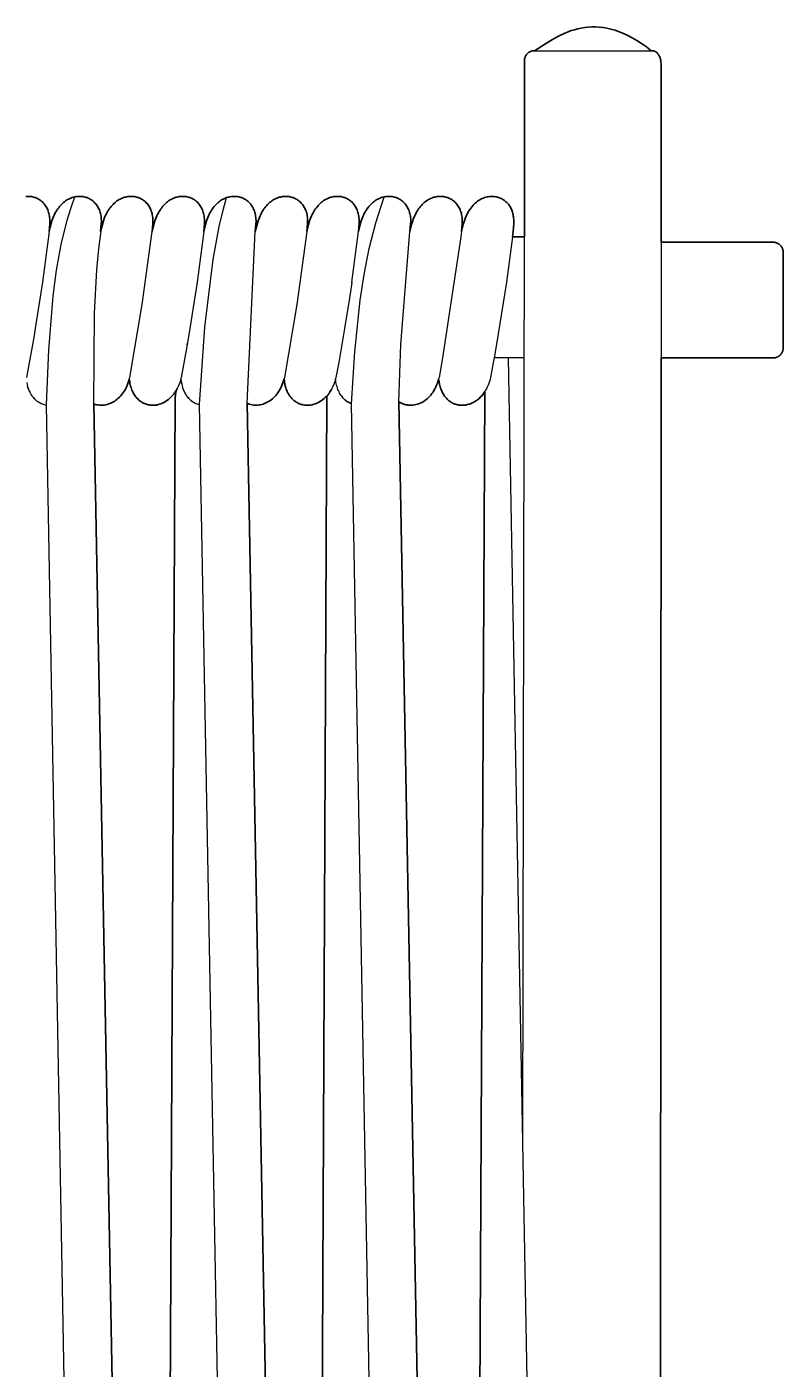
# Model space of a CAD drawing. Header units: millimetres. Extents: x 0 to 1881, y -1115 to 723.
# Drawn here: x 610.8 to 702.2, y 551.7 to 714 of the extents above; entities that cross this region are included whole.
import ezdxf

# ---------------------------------------------------------------- set-up
doc = ezdxf.new("R2010")
doc.units = ezdxf.units.MM
doc.layers.add('Blocks', color=7, linetype='Continuous')
doc.layers.add('Blocks$Inner', color=7, linetype='Continuous', lineweight=25, true_color=0x007f00)
doc.layers.add('Blocks$Outline', color=7, linetype='Continuous', lineweight=35, true_color=0xff3f3f)

# ---------------------------------------------------------------- blocks, each defined once
blk = doc.blocks.new('PK4 Lounge Chair Front')
at = {"layer": 'Blocks$Inner'}
for p, q in [((670.91, 688.63), (669.47, 688.63)), ((670.89, 673.98), (668.99, 673.98))]:
    blk.add_line(p, q, dxfattribs=at)
for points in [[(670.98, 710.33), (670.98, 710.34), (670.98, 710.34), (670.98, 710.34), (670.98, 710.35), (670.98, 710.35), (670.98, 710.35), (670.99, 710.35), (670.99, 710.35), (670.99, 710.36), (670.99, 710.36), (670.99, 710.36), (671.01, 710.42), (671.03, 710.47), (671.06, 710.52), (671.09, 710.57), (671.12, 710.62), (671.15, 710.67), (671.19, 710.71), (671.23, 710.76), (671.26, 710.8), (671.31, 710.84), (671.35, 710.88), (671.39, 710.91), (671.44, 710.95), (671.49, 710.98), (671.54, 711.01), (671.59, 711.03), (671.64, 711.06), (671.7, 711.08), (671.75, 711.1), (671.81, 711.12), (671.86, 711.13), (671.92, 711.14), (671.98, 711.15), (672.04, 711.15), (672.1, 711.15), (673.55, 712.07), (674.28, 712.51), (675.02, 712.91), (675.78, 713.26), (676.17, 713.42), (676.56, 713.57), (676.96, 713.69), (677.36, 713.8), (677.77, 713.89), (678.19, 713.96), (678.62, 714.01), (679.05, 714.03), (679.49, 714.03), (679.94, 714), (680.4, 713.95), (680.87, 713.87), (681.36, 713.75), (681.85, 713.61), (682.35, 713.43), (682.87, 713.22), (683.4, 712.97), (683.94, 712.69), (684.49, 712.37), (685.06, 712), (685.65, 711.6), (686.24, 711.15)], [(672.1, 711.15), (686.24, 711.15), (686.31, 711.15), (686.37, 711.15), (686.42, 711.14), (686.45, 711.13), (686.48, 711.13), (686.5, 711.13), (686.5, 711.12), (686.5, 711.12), (686.5, 711.12), (686.5, 711.12), (686.51, 711.12), (686.51, 711.12), (686.51, 711.12), (686.51, 711.12), (686.51, 711.12), (686.51, 711.12), (686.53, 711.12), (686.54, 711.11), (686.6, 711.1), (686.65, 711.07), (686.68, 711.06), (686.71, 711.05), (686.76, 711.02), (686.77, 711.01), (686.77, 711.01), (686.77, 711.01)], [(670.71, 579.04), (670.92, 689.72), (670.92, 709.95), (670.92, 709.98), (670.92, 710.01), (670.92, 710.07), (670.93, 710.13), (670.94, 710.19), (670.95, 710.25), (670.97, 710.3), (670.97, 710.32), (670.97, 710.32), (670.97, 710.32), (670.98, 710.32), (670.98, 710.32), (670.98, 710.33), (670.98, 710.33), (670.98, 710.33), (670.98, 710.33), (670.98, 710.33), (670.98, 710.33), (670.98, 710.33), (670.98, 710.33), (670.98, 710.33), (670.98, 710.34)], [(686.85, 710.96), (686.85, 710.96), (686.85, 710.96), (686.85, 710.96), (686.86, 710.96), (686.86, 710.95), (686.86, 710.95), (686.86, 710.95), (686.87, 710.94), (686.88, 710.93), (686.88, 710.93), (686.89, 710.93), (686.89, 710.93), (686.89, 710.93), (686.89, 710.93), (686.89, 710.93), (686.89, 710.93), (686.89, 710.92), (686.89, 710.92), (686.9, 710.92), (686.91, 710.91), (686.95, 710.87), (687, 710.82), (687.04, 710.77), (687.05, 710.76), (687.06, 710.75), (687.07, 710.73), (687.08, 710.72), (687.12, 710.66), (687.16, 710.6), (687.2, 710.53), (687.23, 710.46), (687.26, 710.39), (687.29, 710.31), (687.31, 710.23), (687.34, 710.14), (687.36, 710.05), (687.38, 709.95), (687.41, 709.75), (687.43, 709.53), (687.43, 709.29), (687.43, 684.23), (687.24, 373.05)], [(610.64, 693.52), (610.78, 693.53), (610.91, 693.53), (611.04, 693.53), (611.17, 693.52), (611.3, 693.5), (611.43, 693.48), (611.55, 693.45), (611.68, 693.41), (611.8, 693.37), (611.92, 693.32), (612.04, 693.26), (612.15, 693.2), (612.26, 693.13), (612.37, 693.06), (612.42, 693.02), (612.47, 692.98), (612.57, 692.9), (612.67, 692.81), (612.72, 692.76), (612.76, 692.71), (612.85, 692.61), (612.94, 692.5), (613.02, 692.39), (613.09, 692.27), (613.16, 692.14), (613.23, 692.01), (613.28, 691.88), (613.34, 691.74), (613.38, 691.59), (613.42, 691.44), (613.46, 691.29), (613.49, 691.12), (613.51, 690.96), (613.52, 690.79), (613.53, 690.61), (613.53, 690.43), (613.52, 690.24), (613.44, 689.27), (612.65, 683.13), (611.76, 677.53), (611.62, 676.71), (610.72, 671.61)], [(610.74, 671), (610.78, 670.79), (610.83, 670.59), (610.89, 670.39), (610.95, 670.2), (611.03, 670.03), (611.1, 669.86), (611.19, 669.7), (611.27, 669.54), (611.37, 669.4), (611.47, 669.27), (611.58, 669.14)], [(618.56, 377.99), (615.31, 548.19), (613.14, 668.3), (613.42, 674.96), (613.93, 681.47), (614.34, 684.62), (614.9, 687.69), (615.62, 690.64), (616.06, 692.07), (616.54, 693.46)], [(625.91, 689.27), (625.98, 690.24), (625.99, 690.43), (625.99, 690.61), (625.99, 690.79), (625.97, 690.96), (625.95, 691.12), (625.92, 691.29), (625.89, 691.44), (625.85, 691.59), (625.8, 691.74), (625.75, 691.88), (625.69, 692.01), (625.62, 692.14), (625.56, 692.27), (625.48, 692.39), (625.4, 692.5), (625.32, 692.61), (625.23, 692.71), (625.14, 692.81), (625.04, 692.9), (624.94, 692.98), (624.83, 693.06), (624.73, 693.13), (624.61, 693.2), (624.5, 693.26), (624.38, 693.32), (624.26, 693.37), (624.14, 693.41), (624.02, 693.45), (623.89, 693.48), (623.76, 693.5), (623.64, 693.52), (623.5, 693.53), (623.37, 693.53), (623.24, 693.53), (623.11, 693.52), (622.97, 693.51), (622.84, 693.48), (622.71, 693.45), (622.57, 693.42), (622.44, 693.37), (622.3, 693.32), (622.17, 693.27), (622.04, 693.2), (621.91, 693.13), (621.78, 693.05), (621.65, 692.97), (621.53, 692.87), (621.41, 692.77), (621.28, 692.67), (621.17, 692.55), (621.05, 692.43), (620.94, 692.3), (620.83, 692.16), (620.72, 692.01), (620.62, 691.86), (620.52, 691.7), (620.42, 691.53), (620.33, 691.35), (620.24, 691.16), (620.16, 690.97), (620.01, 690.56), (619.88, 690.12), (619.67, 689.27), (619.75, 690.24), (619.76, 690.43), (619.76, 690.61), (619.75, 690.79), (619.74, 690.96), (619.72, 691.12), (619.69, 691.29), (619.66, 691.44), (619.62, 691.59), (619.57, 691.74), (619.52, 691.88), (619.46, 692.01), (619.39, 692.14), (619.32, 692.27), (619.25, 692.39), (619.17, 692.5), (619.09, 692.61), (619, 692.71), (618.95, 692.76), (618.9, 692.81), (618.81, 692.9), (618.71, 692.98), (618.6, 693.06), (618.49, 693.13), (618.38, 693.2), (618.27, 693.26), (618.15, 693.32), (618.03, 693.37), (617.91, 693.41), (617.79, 693.45), (617.66, 693.48), (617.53, 693.5), (617.4, 693.52), (617.27, 693.53), (617.14, 693.53), (617.01, 693.53), (616.88, 693.52), (616.74, 693.51), (616.61, 693.48), (616.47, 693.45), (616.34, 693.42), (616.21, 693.37), (616.07, 693.32), (615.94, 693.27), (615.81, 693.2), (615.68, 693.13), (615.55, 693.05), (615.42, 692.97), (615.3, 692.87), (615.17, 692.77), (615.05, 692.67), (614.93, 692.55), (614.82, 692.43), (614.71, 692.3), (614.6, 692.16), (614.49, 692.01), (614.39, 691.86), (614.29, 691.7), (614.19, 691.53), (614.1, 691.35), (614.01, 691.16), (613.93, 690.97), (613.78, 690.56), (613.65, 690.12), (613.44, 689.27)], [(630.13, 675.58), (629.42, 671.61), (629.37, 671.46), (629.29, 671.14), (629.18, 670.83), (629.06, 670.55), (628.93, 670.27), (628.8, 670.04), (628.66, 669.82), (628.51, 669.62), (628.36, 669.44), (628.2, 669.27), (628.04, 669.11), (627.87, 668.97), (627.69, 668.83), (627.51, 668.72), (627.33, 668.61), (627.14, 668.52), (626.95, 668.44), (626.76, 668.38), (626.67, 668.35), (626.57, 668.33), (626.47, 668.31), (626.37, 668.29), (626.28, 668.28), (626.18, 668.27), (626.08, 668.27), (625.99, 668.27), (625.89, 668.27), (625.79, 668.27), (625.67, 668.28), (625.55, 668.3), (625.43, 668.32), (625.32, 668.35), (625.2, 668.38), (625.09, 668.42), (624.97, 668.46), (624.86, 668.51), (624.75, 668.57), (624.65, 668.63), (624.54, 668.7), (624.44, 668.77), (624.34, 668.85), (624.24, 668.93), (624.15, 669.03), (624.06, 669.12), (623.97, 669.22), (623.89, 669.33), (623.81, 669.44), (623.73, 669.56), (623.66, 669.69), (623.59, 669.82), (623.52, 669.96), (623.46, 670.1), (623.4, 670.25), (623.35, 670.4), (623.3, 670.56), (623.26, 670.73), (623.22, 670.9), (623.19, 671.08), (623.14, 671.46), (623.19, 671.61), (624.7, 680.43), (625.91, 689.27), (626.11, 690.12), (626.24, 690.56), (626.39, 690.97), (626.48, 691.16), (626.56, 691.35), (626.65, 691.53), (626.75, 691.7), (626.85, 691.86), (626.95, 692.01), (627.06, 692.16), (627.17, 692.3), (627.28, 692.43), (627.4, 692.55), (627.52, 692.67), (627.64, 692.77), (627.76, 692.87), (627.89, 692.97), (628.01, 693.05), (628.14, 693.13), (628.27, 693.2), (628.4, 693.27), (628.54, 693.32), (628.67, 693.37), (628.8, 693.42), (628.94, 693.45), (629.07, 693.48), (629.21, 693.51), (629.34, 693.52), (629.47, 693.53), (629.6, 693.53), (629.74, 693.53), (629.87, 693.52), (630, 693.5), (630.12, 693.48), (630.25, 693.45), (630.37, 693.41), (630.5, 693.37), (630.62, 693.32), (630.73, 693.26), (630.85, 693.2), (630.96, 693.13), (631.07, 693.06), (631.17, 692.98), (631.27, 692.9), (631.37, 692.81), (631.46, 692.71), (631.55, 692.61), (631.63, 692.5), (631.71, 692.39), (631.79, 692.27), (631.86, 692.14), (631.92, 692.01), (631.98, 691.88), (632.03, 691.74), (632.08, 691.59), (632.12, 691.44), (632.15, 691.29), (632.18, 691.12), (632.2, 690.96), (632.22, 690.79), (632.23, 690.61), (632.22, 690.43), (632.22, 690.24), (632.14, 689.27)], [(638.37, 689.27), (638.45, 690.24), (638.46, 690.43), (638.46, 690.61), (638.45, 690.79), (638.44, 690.96), (638.41, 691.12), (638.39, 691.29), (638.35, 691.44), (638.31, 691.59), (638.26, 691.74), (638.21, 691.88), (638.15, 692.01), (638.12, 692.08), (638.09, 692.14), (638.02, 692.27), (637.94, 692.39), (637.91, 692.44), (637.86, 692.5), (637.78, 692.61), (637.69, 692.71), (637.6, 692.81), (637.5, 692.9), (637.4, 692.98), (637.3, 693.06), (637.19, 693.13), (637.08, 693.2), (636.96, 693.26), (636.85, 693.32), (636.73, 693.37), (636.61, 693.41), (636.48, 693.45), (636.36, 693.48), (636.23, 693.5), (636.1, 693.52), (635.97, 693.53), (635.84, 693.53), (635.7, 693.53), (635.57, 693.52), (635.44, 693.51), (635.3, 693.48), (635.17, 693.45), (635.03, 693.42), (634.9, 693.37), (634.77, 693.32), (634.64, 693.27), (634.5, 693.2), (634.37, 693.13), (634.25, 693.05), (634.12, 692.97), (633.99, 692.87), (633.87, 692.77), (633.75, 692.67), (633.63, 692.55), (633.51, 692.43), (633.4, 692.3), (633.29, 692.16), (633.18, 692.01), (633.08, 691.86), (632.98, 691.7), (632.89, 691.53), (632.79, 691.35), (632.71, 691.16), (632.62, 690.97), (632.47, 690.56), (632.34, 690.12), (632.14, 689.27), (631.35, 683.13), (630.46, 677.53), (630.13, 675.58), (630.13, 675.75)], [(637.06, 378.04), (633.82, 548.19), (631.64, 668.34), (632.27, 677.7), (633.27, 685.91), (634, 689.88), (634.43, 691.71), (634.9, 693.37)], [(642.79, 378.29), (637.37, 668.5), (638.37, 689.27), (638.58, 690.12), (638.71, 690.56), (638.86, 690.97), (638.94, 691.16), (639.03, 691.35), (639.12, 691.53), (639.21, 691.7), (639.31, 691.86), (639.42, 692.01), (639.52, 692.16), (639.63, 692.3), (639.75, 692.43), (639.86, 692.55), (639.98, 692.67), (640.1, 692.77), (640.23, 692.87), (640.35, 692.97), (640.48, 693.05), (640.61, 693.13), (640.74, 693.2), (640.87, 693.27), (641, 693.32), (641.13, 693.37), (641.27, 693.42), (641.4, 693.45), (641.54, 693.48), (641.67, 693.51), (641.8, 693.52), (641.94, 693.53), (642.07, 693.53), (642.2, 693.53), (642.33, 693.52), (642.46, 693.5), (642.59, 693.48), (642.71, 693.45), (642.84, 693.41), (642.96, 693.37), (643.08, 693.32), (643.2, 693.26), (643.31, 693.2), (643.42, 693.13), (643.53, 693.06), (643.63, 692.98), (643.73, 692.9), (643.83, 692.81), (643.92, 692.71), (644.01, 692.61), (644.1, 692.5), (644.18, 692.39), (644.25, 692.27), (644.32, 692.14), (644.38, 692.01), (644.44, 691.88), (644.5, 691.74), (644.54, 691.59), (644.58, 691.44), (644.62, 691.29), (644.65, 691.12), (644.67, 690.96), (644.68, 690.79), (644.69, 690.61), (644.69, 690.43), (644.68, 690.24), (644.6, 689.27), (643.4, 680.43), (641.88, 671.61), (641.84, 671.46), (641.77, 671.21), (641.7, 670.98), (641.62, 670.76), (641.53, 670.54), (641.43, 670.34), (641.33, 670.14), (641.22, 669.95), (641.1, 669.78), (640.97, 669.61), (640.84, 669.45), (640.71, 669.3), (640.57, 669.16), (640.43, 669.04), (640.28, 668.92), (640.13, 668.81), (639.97, 668.71), (639.81, 668.62), (639.65, 668.54), (639.49, 668.47), (639.33, 668.41), (639.16, 668.36), (639, 668.33), (638.83, 668.3), (638.66, 668.28), (638.5, 668.27), (638.33, 668.27), (638.25, 668.28), (638.17, 668.29), (638, 668.31), (637.84, 668.34), (637.68, 668.39), (637.53, 668.44), (637.45, 668.47), (637.37, 668.5)], [(657.06, 689.27), (657.14, 690.24), (657.15, 690.43), (657.15, 690.61), (657.15, 690.79), (657.13, 690.96), (657.11, 691.12), (657.08, 691.29), (657.05, 691.44), (657.01, 691.59), (656.96, 691.74), (656.91, 691.88), (656.85, 692.01), (656.78, 692.14), (656.71, 692.27), (656.64, 692.39), (656.56, 692.5), (656.48, 692.61), (656.39, 692.71), (656.29, 692.81), (656.2, 692.9), (656.1, 692.98), (655.99, 693.06), (655.88, 693.13), (655.77, 693.2), (655.66, 693.26), (655.54, 693.32), (655.42, 693.37), (655.3, 693.41), (655.18, 693.45), (655.05, 693.48), (654.92, 693.5), (654.79, 693.52), (654.66, 693.53), (654.53, 693.53), (654.4, 693.53), (654.27, 693.52), (654.13, 693.51), (654, 693.48), (653.86, 693.45), (653.73, 693.42), (653.6, 693.37), (653.46, 693.32), (653.33, 693.27), (653.2, 693.2), (653.07, 693.13), (652.94, 693.05), (652.81, 692.97), (652.69, 692.87), (652.57, 692.77), (652.44, 692.67), (652.33, 692.55), (652.21, 692.43), (652.1, 692.3), (651.99, 692.16), (651.88, 692.01), (651.78, 691.86), (651.68, 691.7), (651.58, 691.53), (651.49, 691.35), (651.4, 691.16), (651.32, 690.97), (651.17, 690.56), (651.04, 690.12), (650.83, 689.27), (650.91, 690.24), (650.92, 690.43), (650.92, 690.61), (650.91, 690.79), (650.9, 690.96), (650.88, 691.12), (650.85, 691.29), (650.82, 691.44), (650.78, 691.59), (650.73, 691.74), (650.68, 691.88), (650.62, 692.01), (650.55, 692.14), (650.48, 692.27), (650.41, 692.39), (650.33, 692.5), (650.24, 692.61), (650.16, 692.71), (650.06, 692.81), (649.97, 692.9), (649.87, 692.98), (649.81, 693.02), (649.76, 693.06), (649.65, 693.13), (649.54, 693.2), (649.43, 693.26), (649.31, 693.32), (649.19, 693.37), (649.07, 693.41), (648.95, 693.45), (648.82, 693.48), (648.69, 693.5), (648.56, 693.52), (648.43, 693.53), (648.3, 693.53), (648.17, 693.53), (648.03, 693.52), (647.9, 693.51), (647.77, 693.48), (647.63, 693.45), (647.5, 693.42), (647.37, 693.37), (647.23, 693.32), (647.1, 693.27), (646.97, 693.2), (646.84, 693.13), (646.71, 693.05), (646.58, 692.97), (646.46, 692.87), (646.33, 692.77), (646.21, 692.67), (646.09, 692.55), (645.98, 692.43), (645.87, 692.3), (645.76, 692.16), (645.65, 692.01), (645.54, 691.86), (645.45, 691.7), (645.35, 691.53), (645.26, 691.35), (645.17, 691.16), (645.09, 690.97), (644.94, 690.56), (644.81, 690.12), (644.6, 689.27)], [(648.99, 669.13), (649.09, 669.03), (649.19, 668.93), (649.3, 668.84), (649.41, 668.76), (649.52, 668.69), (649.63, 668.62), (649.75, 668.55), (649.86, 668.5), (649.98, 668.45), (650.39, 674.71), (651.03, 680.96), (651.51, 684.09), (652.13, 687.22), (652.93, 690.34), (653.93, 693.46)], [(661.14, 378.36), (655.72, 668.69), (655.98, 675.62), (657.06, 689.27), (657.27, 690.12), (657.4, 690.56), (657.47, 690.77), (657.55, 690.97), (657.64, 691.16), (657.72, 691.35), (657.81, 691.53), (657.91, 691.7), (658.01, 691.86), (658.11, 692.01), (658.22, 692.16), (658.33, 692.3), (658.44, 692.43), (658.56, 692.55), (658.68, 692.67), (658.8, 692.77), (658.92, 692.87), (659.05, 692.97), (659.17, 693.05), (659.3, 693.13), (659.43, 693.2), (659.56, 693.27), (659.7, 693.32), (659.83, 693.37), (659.96, 693.42), (660.1, 693.45), (660.23, 693.48), (660.36, 693.51), (660.5, 693.52), (660.63, 693.53), (660.76, 693.53), (660.9, 693.53), (661.03, 693.52), (661.16, 693.5), (661.28, 693.48), (661.41, 693.45), (661.53, 693.41), (661.66, 693.37), (661.77, 693.32), (661.89, 693.26), (662.01, 693.2), (662.12, 693.13), (662.22, 693.06), (662.33, 692.98), (662.43, 692.9), (662.53, 692.81), (662.62, 692.71), (662.71, 692.61), (662.79, 692.5), (662.87, 692.39), (662.95, 692.27), (663.02, 692.14), (663.08, 692.01), (663.14, 691.88), (663.19, 691.74), (663.24, 691.59), (663.28, 691.44), (663.31, 691.29), (663.34, 691.12), (663.36, 690.96), (663.38, 690.79), (663.38, 690.61), (663.38, 690.43), (663.38, 690.24), (663.3, 689.27), (663.23, 688.63), (661.01, 673.98), (660.58, 671.61), (660.53, 671.46)], [(663.3, 689.27), (663.5, 690.12), (663.57, 690.36), (663.65, 690.6), (663.73, 690.83), (663.82, 691.05), (663.91, 691.26), (664.01, 691.46), (664.11, 691.64), (664.22, 691.82), (664.33, 691.99), (664.45, 692.15), (664.57, 692.31), (664.69, 692.45), (664.82, 692.58), (664.95, 692.7), (665.09, 692.82), (665.22, 692.93), (665.36, 693.02), (665.5, 693.11), (665.65, 693.19), (665.79, 693.26), (665.94, 693.32), (666.08, 693.38), (666.23, 693.42), (666.38, 693.46), (666.52, 693.49), (666.67, 693.51), (666.82, 693.52), (666.96, 693.52), (667.11, 693.52), (667.25, 693.51), (667.39, 693.49), (667.53, 693.46), (667.65, 693.44), (667.76, 693.4), (667.87, 693.36), (667.76, 693.4), (667.65, 693.44), (667.53, 693.46)], [(667.87, 693.36), (667.98, 693.32), (668.08, 693.27), (668.19, 693.22), (668.29, 693.16), (668.39, 693.1), (668.48, 693.03), (668.58, 692.96), (668.67, 692.88), (668.76, 692.8), (668.67, 692.88), (668.58, 692.96)], [(668.08, 693.27), (668.19, 693.22), (668.29, 693.16), (668.39, 693.1), (668.48, 693.03)], [(668.76, 692.8), (668.84, 692.72), (668.92, 692.63), (669, 692.53), (669.07, 692.43), (669.14, 692.33), (669.21, 692.22), (669.27, 692.1), (669.32, 691.99), (669.38, 691.86), (669.42, 691.74), (669.47, 691.61), (669.5, 691.47), (669.54, 691.33), (669.5, 691.47), (669.47, 691.61), (669.42, 691.74), (669.38, 691.86)], [(669.56, 691.19), (669.59, 691.04), (669.6, 690.89), (669.61, 690.74), (669.62, 690.58), (669.62, 690.41), (669.61, 690.24), (669.53, 689.27), (669.47, 688.63), (668.74, 683.13), (667.53, 675.67), (667.24, 673.98)], [(669.54, 691.33), (669.56, 691.19), (669.59, 691.04), (669.6, 690.89), (669.61, 690.73), (669.62, 690.58)], [(624.29, 378.23), (618.87, 668.42), (618.94, 679.4), (619.21, 684.65), (619.44, 687.19), (619.76, 689.64)], [(650.04, 683.13), (650.04, 683.11), (650.04, 683.12), (650.04, 683.13), (650.83, 689.27)], [(687.42, 673.98), (700.99, 673.98), (701.02, 673.99), (701.05, 673.99), (701.11, 673.99), (701.17, 674), (701.23, 674.01), (701.28, 674.02), (701.34, 674.04), (701.39, 674.06), (701.45, 674.08), (701.5, 674.1), (701.55, 674.13), (701.58, 674.15), (701.6, 674.16), (701.65, 674.19), (701.7, 674.23), (701.72, 674.24), (701.74, 674.26), (701.76, 674.28), (701.78, 674.3), (701.83, 674.34), (701.86, 674.38), (701.9, 674.43), (701.94, 674.47), (701.97, 674.52), (702, 674.57), (702.03, 674.62), (702.06, 674.67), (702.08, 674.72), (702.1, 674.78), (702.12, 674.83), (702.14, 674.89), (702.15, 674.95), (702.16, 675.01), (702.17, 675.07), (702.17, 675.13), (702.17, 675.19), (702.17, 686.77), (702.17, 686.83), (702.17, 686.89), (702.16, 686.95), (702.15, 687.01), (702.15, 687.01), (702.15, 687.02), (702.15, 687.02), (702.15, 687.02)], [(702.11, 687.17), (702.11, 687.17), (702.11, 687.17), (702.11, 687.17), (702.1, 687.18), (702.1, 687.18), (702.1, 687.18), (702.1, 687.18), (702.08, 687.24), (702.06, 687.29), (702.03, 687.34), (702, 687.39), (701.97, 687.44), (701.94, 687.49), (701.9, 687.54), (701.86, 687.58), (701.83, 687.62), (701.78, 687.66), (701.74, 687.7), (701.7, 687.74), (701.65, 687.77), (701.6, 687.8), (701.55, 687.83), (701.5, 687.86), (701.45, 687.88), (701.39, 687.9), (701.34, 687.92), (701.28, 687.94), (701.23, 687.95), (701.17, 687.96), (701.11, 687.97), (701.05, 687.98), (700.99, 687.98), (687.43, 687.98)], [(650.04, 683.11), (649.75, 681.23), (649.15, 677.53), (648.45, 673.45), (648.11, 671.61), (648.07, 671.46)], [(671.27, 548.19), (668.99, 673.98), (667.24, 673.98), (667.14, 673.4), (666.81, 671.61), (666.77, 671.46), (666.71, 671.24), (666.64, 671.02), (666.57, 670.82), (666.49, 670.62), (666.4, 670.43), (666.31, 670.25), (666.21, 670.07), (666.11, 669.91), (664.68, 377.48)], [(611.1, 669.86), (611.02, 670.03), (610.95, 670.2), (610.89, 670.39), (610.83, 670.59)], [(618.87, 668.42), (619.02, 668.37), (619.18, 668.33), (619.33, 668.3), (619.49, 668.28), (619.65, 668.27), (619.81, 668.27), (619.97, 668.28), (620.13, 668.29), (620.29, 668.32), (620.44, 668.36), (620.6, 668.4), (620.76, 668.46), (620.92, 668.52), (621.07, 668.6), (621.22, 668.68), (621.37, 668.77), (621.52, 668.87), (621.66, 668.98), (621.8, 669.1), (621.94, 669.23), (622.07, 669.37), (622.2, 669.51), (622.32, 669.67), (622.44, 669.83), (622.55, 670), (622.66, 670.19), (622.76, 670.38), (622.85, 670.57), (622.93, 670.78), (623.01, 671), (623.08, 671.22), (623.14, 671.46)], [(629.47, 670.84), (629.41, 671.14), (629.37, 671.46), (629.41, 671.14), (629.47, 670.84), (629.54, 670.56), (629.62, 670.29)], [(641.84, 671.46), (641.88, 671.12), (641.94, 670.79), (642.02, 670.49), (642.06, 670.35), (642.11, 670.21), (642.16, 670.08), (642.22, 669.95), (642.28, 669.82), (642.34, 669.7), (642.41, 669.59), (642.48, 669.48), (642.55, 669.37), (642.62, 669.27), (642.7, 669.18), (642.78, 669.09), (642.87, 669), (642.95, 668.92), (643.04, 668.85), (643.13, 668.77), (643.22, 668.71), (643.32, 668.65), (643.41, 668.59), (643.51, 668.54), (643.61, 668.49), (643.71, 668.44), (643.82, 668.41), (643.92, 668.37), (644.03, 668.34), (644.13, 668.32), (644.32, 668.29), (644.41, 668.28), (644.5, 668.27), (644.6, 668.26), (644.69, 668.26), (644.78, 668.27), (644.88, 668.27), (644.97, 668.28), (645.07, 668.29), (645.25, 668.33), (645.44, 668.38), (645.63, 668.44), (645.81, 668.51), (645.99, 668.6), (646.17, 668.7), (646.35, 668.81), (646.52, 668.94), (646.69, 669.07), (646.85, 669.22), (647, 669.38)], [(648.72, 669.47), (648.81, 669.35), (648.9, 669.23), (648.81, 669.35), (648.72, 669.47), (648.64, 669.6), (648.56, 669.74), (648.49, 669.88), (648.42, 670.03), (648.36, 670.18), (648.3, 670.34), (648.25, 670.51), (648.2, 670.69), (648.16, 670.87), (648.12, 671.06), (648.09, 671.25), (648.07, 671.46), (647.98, 671.14), (647.88, 670.83), (647.76, 670.55), (647.63, 670.27), (647.56, 670.15), (647.49, 670.03), (647.41, 669.91), (647.34, 669.8), (647.17, 669.58), (647, 669.38), (645.7, 376.22)], [(666.11, 669.91), (665.95, 669.67), (665.78, 669.46), (665.6, 669.26), (665.41, 669.08), (665.21, 668.92), (665.11, 668.85), (665.01, 668.78), (664.9, 668.71), (664.8, 668.65), (664.69, 668.59), (664.58, 668.54), (664.47, 668.49), (664.37, 668.45), (664.26, 668.41), (664.14, 668.38), (664.03, 668.35), (663.92, 668.32), (663.81, 668.3), (663.7, 668.28), (663.59, 668.27), (663.47, 668.27), (663.36, 668.26), (663.25, 668.27), (663.14, 668.27), (663.03, 668.28), (662.92, 668.3), (662.81, 668.32), (662.71, 668.35), (662.6, 668.38), (662.5, 668.41), (662.4, 668.45), (662.3, 668.49), (662.2, 668.54), (662.1, 668.6), (662, 668.65), (661.91, 668.71), (661.82, 668.78), (661.73, 668.85), (661.64, 668.93), (661.56, 669.01), (661.47, 669.1), (661.39, 669.19), (661.32, 669.28), (661.24, 669.38), (661.17, 669.49), (661.1, 669.6), (661.04, 669.71), (660.97, 669.83), (660.91, 669.95), (660.86, 670.08), (660.81, 670.21), (660.76, 670.35), (660.71, 670.5), (660.64, 670.8), (660.58, 671.12), (660.53, 671.46), (660.46, 671.2), (660.38, 670.95), (660.29, 670.71), (660.2, 670.48), (660.09, 670.26), (659.97, 670.05), (659.85, 669.86), (659.72, 669.67), (659.58, 669.5), (659.44, 669.34), (659.29, 669.19), (659.14, 669.05), (658.98, 668.92), (658.81, 668.8), (658.65, 668.69), (658.48, 668.6), (658.31, 668.52), (658.13, 668.45), (657.95, 668.39), (657.77, 668.34), (657.6, 668.3), (657.42, 668.28), (657.24, 668.27), (657.06, 668.26), (656.88, 668.28), (656.79, 668.29), (656.71, 668.3), (656.62, 668.31), (656.53, 668.33), (656.45, 668.36), (656.36, 668.38), (656.28, 668.41), (656.2, 668.44), (656.03, 668.51), (655.95, 668.55), (655.87, 668.6), (655.79, 668.64), (655.72, 668.69)], [(666.49, 670.62), (666.4, 670.43), (666.31, 670.25)], [(611.8, 668.91), (611.69, 669.02), (611.58, 669.14), (611.69, 669.02), (611.8, 668.91), (611.92, 668.81), (611.99, 668.76), (612.06, 668.71), (612.13, 668.67), (612.2, 668.62), (612.28, 668.58), (612.35, 668.54), (612.5, 668.47), (612.66, 668.42), (612.81, 668.37), (612.97, 668.33), (613.14, 668.3)], [(628.93, 670.27), (628.9, 670.21), (628.88, 670.18), (628.87, 670.14), (628.85, 670.1), (628.84, 670.06), (628.82, 670.01), (628.8, 669.95), (628.77, 669.8), (628.74, 669.62), (628.69, 669.08), (627.23, 376.81)], [(629.77, 669.92), (629.72, 670.04), (629.67, 670.17), (629.62, 670.29), (629.72, 670.04), (629.77, 669.92), (629.82, 669.81), (629.88, 669.7), (629.94, 669.59), (630.01, 669.49), (630.08, 669.4), (630.15, 669.29), (630.24, 669.19), (630.32, 669.09), (630.41, 669.01), (630.5, 668.92)], [(629.88, 669.7), (629.94, 669.59), (630.01, 669.49)], [(630.41, 669.01), (630.32, 669.09), (630.24, 669.19), (630.15, 669.29)], [(630.69, 668.77), (630.59, 668.84), (630.5, 668.92), (630.59, 668.84), (630.69, 668.77), (630.79, 668.7), (630.89, 668.64), (630.99, 668.58), (631.09, 668.53), (631.2, 668.48), (631.31, 668.44), (631.42, 668.4), (631.53, 668.37), (631.64, 668.34)], [(647.34, 669.8), (647.49, 670.03), (647.56, 670.15)], [(651.31, 376.17), (652.16, 548.19), (649.98, 668.45), (649.86, 668.5), (649.75, 668.55), (649.63, 668.62), (649.52, 668.69), (649.41, 668.76), (649.3, 668.84), (649.19, 668.93), (649.09, 669.03), (648.99, 669.13), (648.9, 669.23)], [(612.35, 668.54), (612.2, 668.62), (612.13, 668.67), (612.06, 668.71)]]:
    blk.add_lwpolyline(points, dxfattribs=at)
at = {"layer": 'Blocks$Outline'}
for points in [[(686.24, 711.15), (685.65, 711.6), (685.06, 712), (684.49, 712.37), (683.94, 712.69), (683.4, 712.97), (682.87, 713.22), (682.35, 713.43), (681.85, 713.61), (681.36, 713.75), (680.87, 713.87), (680.4, 713.95), (679.94, 714), (679.49, 714.03), (679.05, 714.03), (678.62, 714.01), (678.19, 713.96), (677.77, 713.89), (677.36, 713.8), (676.96, 713.69), (676.56, 713.57), (676.17, 713.42), (675.78, 713.26), (675.02, 712.91), (674.28, 712.51), (673.55, 712.07), (672.1, 711.15), (672.04, 711.15), (671.98, 711.15), (671.92, 711.14), (671.86, 711.13), (671.81, 711.12), (671.75, 711.1), (671.7, 711.08), (671.64, 711.06), (671.59, 711.03), (671.54, 711.01), (671.49, 710.98), (671.44, 710.95), (671.39, 710.91), (671.35, 710.88), (671.31, 710.84), (671.26, 710.8), (671.23, 710.76), (671.19, 710.71), (671.15, 710.67), (671.12, 710.62), (671.09, 710.57), (671.06, 710.52), (671.03, 710.47), (671.01, 710.42), (670.99, 710.36), (670.99, 710.36), (670.99, 710.36), (670.99, 710.36), (670.99, 710.36), (670.99, 710.35), (670.99, 710.35), (670.98, 710.35), (670.98, 710.35), (670.98, 710.35), (670.98, 710.35), (670.98, 710.34), (670.98, 710.34), (670.98, 710.34), (670.98, 710.34)], [(686.77, 711.01), (686.76, 711.02), (686.71, 711.05), (686.68, 711.06), (686.65, 711.07), (686.6, 711.1), (686.54, 711.11), (686.53, 711.12), (686.51, 711.12), (686.51, 711.12), (686.51, 711.12), (686.51, 711.12), (686.51, 711.12), (686.51, 711.12), (686.5, 711.12), (686.5, 711.12), (686.5, 711.12), (686.5, 711.12), (686.5, 711.13), (686.48, 711.13), (686.45, 711.13), (686.42, 711.14), (686.37, 711.15), (686.31, 711.15), (686.24, 711.15)], [(670.98, 710.33), (670.98, 710.33), (670.98, 710.33), (670.98, 710.33), (670.98, 710.33), (670.98, 710.33), (670.98, 710.33), (670.98, 710.33), (670.98, 710.33), (670.98, 710.32), (670.98, 710.32), (670.97, 710.32), (670.97, 710.32), (670.97, 710.32), (670.97, 710.3), (670.95, 710.25), (670.94, 710.19), (670.93, 710.13), (670.92, 710.07), (670.92, 710.01), (670.92, 709.98), (670.92, 709.95), (670.92, 689.72), (670.91, 688.63)], [(670.98, 710.34), (670.98, 710.34), (670.98, 710.34), (670.98, 710.34), (670.98, 710.34), (670.98, 710.33)], [(686.78, 711.01), (686.78, 711.01), (686.77, 711.01), (686.77, 711.01), (686.77, 711.01)], [(686.81, 710.99), (686.81, 710.99), (686.8, 711), (686.8, 711), (686.79, 711), (686.79, 711), (686.79, 711), (686.79, 711), (686.79, 711), (686.79, 711), (686.79, 711), (686.79, 711), (686.78, 711.01), (686.78, 711.01), (686.78, 711.01), (686.78, 711.01), (686.78, 711.01), (686.78, 711.01)], [(686.82, 710.98), (686.82, 710.98), (686.82, 710.98), (686.82, 710.98), (686.82, 710.98), (686.81, 710.98), (686.81, 710.99), (686.81, 710.99), (686.81, 710.99)], [(686.84, 710.97), (686.84, 710.97), (686.84, 710.97), (686.84, 710.97), (686.84, 710.97), (686.84, 710.97), (686.84, 710.97), (686.83, 710.97), (686.82, 710.98)], [(686.85, 710.96), (686.85, 710.96), (686.85, 710.96), (686.85, 710.96), (686.84, 710.96), (686.84, 710.96), (686.84, 710.97), (686.84, 710.97)], [(687.43, 687.98), (687.43, 709.29), (687.43, 709.53), (687.41, 709.75), (687.38, 709.95), (687.36, 710.05), (687.34, 710.14), (687.31, 710.23), (687.29, 710.31), (687.26, 710.39), (687.23, 710.46), (687.2, 710.53), (687.16, 710.6), (687.12, 710.66), (687.08, 710.72), (687.07, 710.73), (687.06, 710.75), (687.05, 710.76), (687.04, 710.77), (687, 710.82), (686.95, 710.87), (686.91, 710.91), (686.9, 710.92), (686.89, 710.92), (686.89, 710.92), (686.89, 710.93), (686.89, 710.93), (686.89, 710.93), (686.89, 710.93), (686.89, 710.93), (686.89, 710.93), (686.88, 710.93), (686.88, 710.93), (686.87, 710.94), (686.86, 710.95), (686.86, 710.95), (686.86, 710.95), (686.86, 710.96), (686.85, 710.96), (686.85, 710.96), (686.85, 710.96), (686.85, 710.96)], [(613.44, 689.27), (613.52, 690.24), (613.53, 690.43), (613.53, 690.61), (613.52, 690.79), (613.51, 690.96), (613.49, 691.12), (613.46, 691.29), (613.42, 691.44), (613.38, 691.59), (613.34, 691.74), (613.28, 691.88), (613.23, 692.01), (613.16, 692.14), (613.09, 692.27), (613.02, 692.39), (612.94, 692.5), (612.85, 692.61), (612.76, 692.71), (612.72, 692.76), (612.67, 692.81), (612.57, 692.9), (612.47, 692.98), (612.42, 693.02), (612.37, 693.06), (612.26, 693.13), (612.15, 693.2), (612.04, 693.26), (611.92, 693.32), (611.8, 693.37), (611.68, 693.41), (611.55, 693.45), (611.43, 693.48), (611.3, 693.5), (611.17, 693.52), (611.04, 693.53), (610.91, 693.53), (610.78, 693.53), (610.64, 693.52)], [(625.91, 689.27), (625.98, 690.24), (625.99, 690.43), (625.99, 690.61), (625.99, 690.79), (625.97, 690.96), (625.95, 691.12), (625.92, 691.29), (625.89, 691.44), (625.85, 691.59), (625.8, 691.74), (625.75, 691.88), (625.69, 692.01), (625.62, 692.14), (625.56, 692.27), (625.48, 692.39), (625.4, 692.5), (625.32, 692.61), (625.23, 692.71), (625.14, 692.81), (625.04, 692.9), (624.94, 692.98), (624.83, 693.06), (624.73, 693.13), (624.61, 693.2), (624.5, 693.26), (624.38, 693.32), (624.26, 693.37), (624.14, 693.41), (624.02, 693.45), (623.89, 693.48), (623.76, 693.5), (623.64, 693.52), (623.5, 693.53), (623.37, 693.53), (623.24, 693.53), (623.11, 693.52), (622.97, 693.51), (622.84, 693.48), (622.71, 693.45), (622.57, 693.42), (622.44, 693.37), (622.3, 693.32), (622.17, 693.27), (622.04, 693.2), (621.91, 693.13), (621.78, 693.05), (621.65, 692.97), (621.53, 692.87), (621.41, 692.77), (621.28, 692.67), (621.17, 692.55), (621.05, 692.43), (620.94, 692.3), (620.83, 692.16), (620.72, 692.01), (620.62, 691.86), (620.52, 691.7), (620.42, 691.53), (620.33, 691.35), (620.24, 691.16), (620.16, 690.97), (620.01, 690.56), (619.88, 690.12), (619.67, 689.27), (619.75, 690.24), (619.76, 690.43), (619.76, 690.61), (619.75, 690.79), (619.74, 690.96), (619.72, 691.12), (619.69, 691.29), (619.66, 691.44), (619.62, 691.59), (619.57, 691.74), (619.52, 691.88), (619.46, 692.01), (619.39, 692.14), (619.32, 692.27), (619.25, 692.39), (619.17, 692.5), (619.09, 692.61), (619, 692.71), (618.95, 692.76), (618.9, 692.81), (618.81, 692.9), (618.71, 692.98), (618.6, 693.06), (618.49, 693.13), (618.38, 693.2), (618.27, 693.26), (618.15, 693.32), (618.03, 693.37), (617.91, 693.41), (617.79, 693.45), (617.66, 693.48), (617.53, 693.5), (617.4, 693.52), (617.27, 693.53), (617.14, 693.53), (617.01, 693.53), (616.88, 693.52), (616.74, 693.51), (616.61, 693.48), (616.47, 693.45), (616.34, 693.42), (616.21, 693.37), (616.07, 693.32), (615.94, 693.27), (615.81, 693.2), (615.68, 693.13), (615.55, 693.05), (615.42, 692.97), (615.3, 692.87), (615.17, 692.77), (615.05, 692.67), (614.93, 692.55), (614.82, 692.43), (614.71, 692.3), (614.6, 692.16), (614.49, 692.01), (614.39, 691.86), (614.29, 691.7), (614.19, 691.53), (614.1, 691.35), (614.01, 691.16), (613.93, 690.97), (613.78, 690.56), (613.65, 690.12), (613.44, 689.27)], [(632.14, 689.27), (632.22, 690.24), (632.22, 690.43), (632.23, 690.61), (632.22, 690.79), (632.2, 690.96), (632.18, 691.12), (632.15, 691.29), (632.12, 691.44), (632.08, 691.59), (632.03, 691.74), (631.98, 691.88), (631.92, 692.01), (631.86, 692.14), (631.79, 692.27), (631.71, 692.39), (631.63, 692.5), (631.55, 692.61), (631.46, 692.71), (631.37, 692.81), (631.27, 692.9), (631.17, 692.98), (631.07, 693.06), (630.96, 693.13), (630.85, 693.2), (630.73, 693.26), (630.62, 693.32), (630.5, 693.37), (630.37, 693.41), (630.25, 693.45), (630.12, 693.48), (630, 693.5), (629.87, 693.52), (629.74, 693.53), (629.6, 693.53), (629.47, 693.53), (629.34, 693.52), (629.21, 693.51), (629.07, 693.48), (628.94, 693.45), (628.8, 693.42), (628.67, 693.37), (628.54, 693.32), (628.4, 693.27), (628.27, 693.2), (628.14, 693.13), (628.01, 693.05), (627.89, 692.97), (627.76, 692.87), (627.64, 692.77), (627.52, 692.67), (627.4, 692.55), (627.28, 692.43), (627.17, 692.3), (627.06, 692.16), (626.95, 692.01), (626.85, 691.86), (626.75, 691.7), (626.65, 691.53), (626.56, 691.35), (626.48, 691.16), (626.39, 690.97), (626.24, 690.56), (626.11, 690.12), (625.91, 689.27)], [(638.37, 689.27), (638.45, 690.24), (638.46, 690.43), (638.46, 690.61), (638.45, 690.79), (638.44, 690.96), (638.41, 691.12), (638.39, 691.29), (638.35, 691.44), (638.31, 691.59), (638.26, 691.74), (638.21, 691.88), (638.15, 692.01), (638.12, 692.08), (638.09, 692.14), (638.02, 692.27), (637.94, 692.39), (637.91, 692.44), (637.86, 692.5), (637.78, 692.61), (637.69, 692.71), (637.6, 692.81), (637.5, 692.9), (637.4, 692.98), (637.3, 693.06), (637.19, 693.13), (637.08, 693.2), (636.96, 693.26), (636.85, 693.32), (636.73, 693.37), (636.61, 693.41), (636.48, 693.45), (636.36, 693.48), (636.23, 693.5), (636.1, 693.52), (635.97, 693.53), (635.84, 693.53), (635.7, 693.53), (635.57, 693.52), (635.44, 693.51), (635.3, 693.48), (635.17, 693.45), (635.03, 693.42), (634.9, 693.37), (634.77, 693.32), (634.64, 693.27), (634.5, 693.2), (634.37, 693.13), (634.25, 693.05), (634.12, 692.97), (633.99, 692.87), (633.87, 692.77), (633.75, 692.67), (633.63, 692.55), (633.51, 692.43), (633.4, 692.3), (633.29, 692.16), (633.18, 692.01), (633.08, 691.86), (632.98, 691.7), (632.89, 691.53), (632.79, 691.35), (632.71, 691.16), (632.62, 690.97), (632.47, 690.56), (632.34, 690.12), (632.14, 689.27)], [(644.6, 689.27), (644.68, 690.24), (644.69, 690.43), (644.69, 690.61), (644.68, 690.79), (644.67, 690.96), (644.65, 691.12), (644.62, 691.29), (644.58, 691.44), (644.54, 691.59), (644.5, 691.74), (644.44, 691.88), (644.38, 692.01), (644.32, 692.14), (644.25, 692.27), (644.18, 692.39), (644.1, 692.5), (644.01, 692.61), (643.92, 692.71), (643.83, 692.81), (643.73, 692.9), (643.63, 692.98), (643.53, 693.06), (643.42, 693.13), (643.31, 693.2), (643.2, 693.26), (643.08, 693.32), (642.96, 693.37), (642.84, 693.41), (642.71, 693.45), (642.59, 693.48), (642.46, 693.5), (642.33, 693.52), (642.2, 693.53), (642.07, 693.53), (641.94, 693.53), (641.8, 693.52), (641.67, 693.51), (641.54, 693.48), (641.4, 693.45), (641.27, 693.42), (641.13, 693.37), (641, 693.32), (640.87, 693.27), (640.74, 693.2), (640.61, 693.13), (640.48, 693.05), (640.35, 692.97), (640.23, 692.87), (640.1, 692.77), (639.98, 692.67), (639.86, 692.55), (639.75, 692.43), (639.63, 692.3), (639.52, 692.16), (639.42, 692.01), (639.31, 691.86), (639.21, 691.7), (639.12, 691.53), (639.03, 691.35), (638.94, 691.16), (638.86, 690.97), (638.71, 690.56), (638.58, 690.12), (638.37, 689.27)], [(657.06, 689.27), (657.14, 690.24), (657.15, 690.43), (657.15, 690.61), (657.15, 690.79), (657.13, 690.96), (657.11, 691.12), (657.08, 691.29), (657.05, 691.44), (657.01, 691.59), (656.96, 691.74), (656.91, 691.88), (656.85, 692.01), (656.78, 692.14), (656.71, 692.27), (656.64, 692.39), (656.56, 692.5), (656.48, 692.61), (656.39, 692.71), (656.29, 692.81), (656.2, 692.9), (656.1, 692.98), (655.99, 693.06), (655.88, 693.13), (655.77, 693.2), (655.66, 693.26), (655.54, 693.32), (655.42, 693.37), (655.3, 693.41), (655.18, 693.45), (655.05, 693.48), (654.92, 693.5), (654.79, 693.52), (654.66, 693.53), (654.53, 693.53), (654.4, 693.53), (654.27, 693.52), (654.13, 693.51), (654, 693.48), (653.86, 693.45), (653.73, 693.42), (653.6, 693.37), (653.46, 693.32), (653.33, 693.27), (653.2, 693.2), (653.07, 693.13), (652.94, 693.05), (652.81, 692.97), (652.69, 692.87), (652.57, 692.77), (652.44, 692.67), (652.33, 692.55), (652.21, 692.43), (652.1, 692.3), (651.99, 692.16), (651.88, 692.01), (651.78, 691.86), (651.68, 691.7), (651.58, 691.53), (651.49, 691.35), (651.4, 691.16), (651.32, 690.97), (651.17, 690.56), (651.04, 690.12), (650.83, 689.27), (650.91, 690.24), (650.92, 690.43), (650.92, 690.61), (650.91, 690.79), (650.9, 690.96), (650.88, 691.12), (650.85, 691.29), (650.82, 691.44), (650.78, 691.59), (650.73, 691.74), (650.68, 691.88), (650.62, 692.01), (650.55, 692.14), (650.48, 692.27), (650.41, 692.39), (650.33, 692.5), (650.24, 692.61), (650.16, 692.71), (650.06, 692.81), (649.97, 692.9), (649.87, 692.98), (649.81, 693.02), (649.76, 693.06), (649.65, 693.13), (649.54, 693.2), (649.43, 693.26), (649.31, 693.32), (649.19, 693.37), (649.07, 693.41), (648.95, 693.45), (648.82, 693.48), (648.69, 693.5), (648.56, 693.52), (648.43, 693.53), (648.3, 693.53), (648.17, 693.53), (648.03, 693.52), (647.9, 693.51), (647.77, 693.48), (647.63, 693.45), (647.5, 693.42), (647.37, 693.37), (647.23, 693.32), (647.1, 693.27), (646.97, 693.2), (646.84, 693.13), (646.71, 693.05), (646.58, 692.97), (646.46, 692.87), (646.33, 692.77), (646.21, 692.67), (646.09, 692.55), (645.98, 692.43), (645.87, 692.3), (645.76, 692.16), (645.65, 692.01), (645.54, 691.86), (645.45, 691.7), (645.35, 691.53), (645.26, 691.35), (645.17, 691.16), (645.09, 690.97), (644.94, 690.56), (644.81, 690.12), (644.6, 689.27)], [(663.3, 689.27), (663.38, 690.24), (663.38, 690.43), (663.38, 690.61), (663.38, 690.79), (663.36, 690.96), (663.34, 691.12), (663.31, 691.29), (663.28, 691.44), (663.24, 691.59), (663.19, 691.74), (663.14, 691.88), (663.08, 692.01), (663.02, 692.14), (662.95, 692.27), (662.87, 692.39), (662.79, 692.5), (662.71, 692.61), (662.62, 692.71), (662.53, 692.81), (662.43, 692.9), (662.33, 692.98), (662.22, 693.06), (662.12, 693.13), (662.01, 693.2), (661.89, 693.26), (661.77, 693.32), (661.66, 693.37), (661.53, 693.41), (661.41, 693.45), (661.28, 693.48), (661.16, 693.5), (661.03, 693.52), (660.9, 693.53), (660.76, 693.53), (660.63, 693.53), (660.5, 693.52), (660.36, 693.51), (660.23, 693.48), (660.1, 693.45), (659.96, 693.42), (659.83, 693.37), (659.7, 693.32), (659.56, 693.27), (659.43, 693.2), (659.3, 693.13), (659.17, 693.05), (659.05, 692.97), (658.92, 692.87), (658.8, 692.77), (658.68, 692.67), (658.56, 692.55), (658.44, 692.43), (658.33, 692.3), (658.22, 692.16), (658.11, 692.01), (658.01, 691.86), (657.91, 691.7), (657.81, 691.53), (657.72, 691.35), (657.64, 691.16), (657.55, 690.97), (657.47, 690.77), (657.4, 690.56), (657.27, 690.12), (657.06, 689.27)], [(667.87, 693.36), (667.76, 693.4), (667.65, 693.44), (667.53, 693.46), (667.39, 693.49), (667.25, 693.51), (667.11, 693.52), (666.96, 693.52), (666.82, 693.52), (666.67, 693.51), (666.52, 693.49), (666.38, 693.46), (666.23, 693.42), (666.08, 693.38), (665.94, 693.32), (665.79, 693.26), (665.65, 693.19), (665.5, 693.11), (665.36, 693.02), (665.22, 692.93), (665.09, 692.82), (664.95, 692.7), (664.82, 692.58), (664.69, 692.45), (664.57, 692.31), (664.45, 692.15), (664.33, 691.99), (664.22, 691.82), (664.11, 691.64), (664.01, 691.46), (663.91, 691.26), (663.82, 691.05), (663.73, 690.83), (663.65, 690.6), (663.57, 690.36), (663.5, 690.12), (663.3, 689.27)], [(668.76, 692.8), (668.76, 692.8), (668.67, 692.88), (668.58, 692.96), (668.48, 693.03), (668.39, 693.1), (668.29, 693.16), (668.19, 693.22), (668.08, 693.27), (667.98, 693.32), (667.87, 693.36)], [(669.54, 691.33), (669.5, 691.47), (669.47, 691.61), (669.42, 691.74), (669.38, 691.86), (669.32, 691.99), (669.27, 692.1), (669.21, 692.22), (669.14, 692.33), (669.07, 692.43), (669, 692.53), (668.92, 692.63), (668.84, 692.72), (668.76, 692.8)], [(669.47, 688.63), (669.53, 689.27), (669.61, 690.24), (669.62, 690.41), (669.62, 690.58)], [(669.62, 690.58), (669.61, 690.73), (669.6, 690.89), (669.59, 691.04), (669.56, 691.19), (669.54, 691.33)], [(670.91, 688.63), (669.47, 688.63)], [(702.11, 687.17), (702.11, 687.17), (702.11, 687.17), (702.11, 687.17), (702.1, 687.18), (702.1, 687.18), (702.1, 687.18), (702.1, 687.18), (702.08, 687.24), (702.06, 687.29), (702.03, 687.34), (702, 687.39), (701.97, 687.44), (701.94, 687.49), (701.9, 687.54), (701.86, 687.58), (701.83, 687.62), (701.78, 687.66), (701.74, 687.7), (701.7, 687.74), (701.65, 687.77), (701.6, 687.8), (701.55, 687.83), (701.5, 687.86), (701.45, 687.88), (701.39, 687.9), (701.34, 687.92), (701.28, 687.94), (701.23, 687.95), (701.17, 687.96), (701.11, 687.97), (701.05, 687.98), (700.99, 687.98), (687.43, 687.98)], [(687.43, 673.98), (700.99, 673.98), (701.02, 673.99), (701.05, 673.99), (701.11, 673.99), (701.17, 674), (701.23, 674.01), (701.28, 674.02), (701.34, 674.04), (701.39, 674.06), (701.45, 674.08), (701.5, 674.1), (701.55, 674.13), (701.58, 674.15), (701.6, 674.16), (701.65, 674.19), (701.7, 674.23), (701.72, 674.24), (701.74, 674.26), (701.76, 674.28), (701.78, 674.3), (701.83, 674.34), (701.86, 674.38), (701.9, 674.43), (701.94, 674.47), (701.97, 674.52), (702, 674.57), (702.03, 674.62), (702.06, 674.67), (702.08, 674.72), (702.1, 674.78), (702.12, 674.83), (702.14, 674.89), (702.15, 674.95), (702.16, 675.01), (702.17, 675.07), (702.17, 675.13), (702.17, 675.19), (702.17, 686.77), (702.17, 686.83), (702.17, 686.89), (702.16, 686.95), (702.15, 687.01)], [(702.12, 687.14), (702.12, 687.14), (702.11, 687.15), (702.11, 687.15), (702.11, 687.15), (702.11, 687.15), (702.11, 687.15), (702.11, 687.15), (702.11, 687.16), (702.11, 687.17), (702.11, 687.17)], [(702.12, 687.13), (702.12, 687.13), (702.12, 687.13), (702.12, 687.13), (702.12, 687.14), (702.12, 687.14), (702.12, 687.14), (702.12, 687.14), (702.12, 687.14)], [(702.14, 687.07), (702.14, 687.07), (702.14, 687.07), (702.12, 687.13), (702.12, 687.13)], [(702.14, 687.05), (702.14, 687.05), (702.14, 687.05), (702.14, 687.06), (702.14, 687.06), (702.14, 687.06), (702.14, 687.06), (702.14, 687.06), (702.14, 687.07)], [(702.15, 687.03), (702.15, 687.03), (702.15, 687.03), (702.14, 687.04), (702.14, 687.04), (702.14, 687.04), (702.14, 687.04), (702.14, 687.04), (702.14, 687.04), (702.14, 687.04), (702.14, 687.05), (702.14, 687.05), (702.14, 687.05), (702.14, 687.05), (702.14, 687.05)], [(702.15, 687.01), (702.15, 687.01), (702.15, 687.02), (702.15, 687.02), (702.15, 687.02), (702.15, 687.02), (702.15, 687.02), (702.15, 687.02), (702.15, 687.02), (702.15, 687.03), (702.15, 687.03), (702.15, 687.03), (702.15, 687.03)], [(687.27, 430.52), (687.43, 673.98)], [(623.14, 671.46), (623.08, 671.22), (623.01, 671), (622.93, 670.78), (622.85, 670.57), (622.76, 670.38), (622.66, 670.19), (622.55, 670), (622.44, 669.83), (622.32, 669.67), (622.2, 669.51), (622.07, 669.37), (621.94, 669.23), (621.8, 669.1), (621.66, 668.98), (621.52, 668.87), (621.37, 668.77), (621.22, 668.68), (621.07, 668.6), (620.92, 668.52), (620.76, 668.46), (620.6, 668.4), (620.44, 668.36), (620.29, 668.32), (620.13, 668.29), (619.97, 668.28), (619.81, 668.27), (619.65, 668.27), (619.49, 668.28), (619.33, 668.3), (619.18, 668.33), (619.02, 668.37), (618.87, 668.42)], [(628.93, 670.27), (628.8, 670.04), (628.66, 669.82), (628.51, 669.62), (628.36, 669.44), (628.2, 669.27), (628.04, 669.11), (627.87, 668.97), (627.69, 668.83), (627.51, 668.72), (627.33, 668.61), (627.14, 668.52), (626.95, 668.44), (626.76, 668.38), (626.67, 668.35), (626.57, 668.33), (626.47, 668.31), (626.37, 668.29), (626.28, 668.28), (626.18, 668.27), (626.08, 668.27), (625.99, 668.27), (625.89, 668.27), (625.79, 668.27), (625.67, 668.28), (625.55, 668.3), (625.43, 668.32), (625.32, 668.35), (625.2, 668.38), (625.09, 668.42), (624.97, 668.46), (624.86, 668.51), (624.75, 668.57), (624.65, 668.63), (624.54, 668.7), (624.44, 668.77), (624.34, 668.85), (624.24, 668.93), (624.15, 669.03), (624.06, 669.12), (623.97, 669.22), (623.89, 669.33), (623.81, 669.44), (623.73, 669.56), (623.66, 669.69), (623.59, 669.82), (623.52, 669.96), (623.46, 670.1), (623.4, 670.25), (623.35, 670.4), (623.3, 670.56), (623.26, 670.73), (623.22, 670.9), (623.19, 671.08), (623.14, 671.46)], [(642.79, 378.29), (637.37, 668.5), (637.45, 668.47), (637.53, 668.44), (637.68, 668.39), (637.84, 668.34), (638, 668.31), (638.17, 668.29), (638.25, 668.28), (638.33, 668.27), (638.5, 668.27), (638.66, 668.28), (638.83, 668.3), (639, 668.33), (639.16, 668.36), (639.33, 668.41), (639.49, 668.47), (639.65, 668.54), (639.81, 668.62), (639.97, 668.71), (640.13, 668.81), (640.28, 668.92), (640.43, 669.04), (640.57, 669.16), (640.71, 669.3), (640.84, 669.45), (640.97, 669.61), (641.1, 669.78), (641.22, 669.95), (641.33, 670.14), (641.43, 670.34), (641.53, 670.54), (641.62, 670.76), (641.7, 670.98), (641.77, 671.21), (641.84, 671.46), (641.88, 671.12), (641.94, 670.79), (642.02, 670.49), (642.06, 670.35), (642.11, 670.21), (642.16, 670.08), (642.22, 669.95), (642.28, 669.82), (642.34, 669.7), (642.41, 669.59), (642.48, 669.48), (642.55, 669.37), (642.62, 669.27), (642.7, 669.18), (642.78, 669.09), (642.87, 669), (642.95, 668.92), (643.04, 668.85), (643.13, 668.77), (643.22, 668.71), (643.32, 668.65), (643.41, 668.59), (643.51, 668.54), (643.61, 668.49), (643.71, 668.44), (643.82, 668.41), (643.92, 668.37), (644.03, 668.34), (644.13, 668.32), (644.32, 668.29), (644.41, 668.28), (644.5, 668.27), (644.6, 668.26), (644.69, 668.26), (644.78, 668.27), (644.88, 668.27), (644.97, 668.28), (645.07, 668.29), (645.25, 668.33), (645.44, 668.38), (645.63, 668.44), (645.81, 668.51), (645.99, 668.6), (646.17, 668.7), (646.35, 668.81), (646.52, 668.94), (646.69, 669.07), (646.85, 669.22), (647, 669.38), (645.7, 376.22)], [(661.14, 378.36), (655.72, 668.69), (655.79, 668.64), (655.87, 668.6), (655.95, 668.55), (656.03, 668.51), (656.2, 668.44), (656.28, 668.41), (656.36, 668.38), (656.45, 668.36), (656.53, 668.33), (656.62, 668.31), (656.71, 668.3), (656.79, 668.29), (656.88, 668.28), (657.06, 668.26), (657.24, 668.27), (657.42, 668.28), (657.6, 668.3), (657.77, 668.34), (657.95, 668.39), (658.13, 668.45), (658.31, 668.52), (658.48, 668.6), (658.65, 668.69), (658.81, 668.8), (658.98, 668.92), (659.14, 669.05), (659.29, 669.19), (659.44, 669.34), (659.58, 669.5), (659.72, 669.67), (659.85, 669.86), (659.97, 670.05), (660.09, 670.26), (660.2, 670.48), (660.29, 670.71), (660.38, 670.95), (660.46, 671.2), (660.53, 671.46), (660.58, 671.12), (660.64, 670.8), (660.71, 670.5), (660.76, 670.35), (660.81, 670.21), (660.86, 670.08), (660.91, 669.95), (660.97, 669.83), (661.04, 669.71), (661.1, 669.6), (661.17, 669.49), (661.24, 669.38), (661.32, 669.28), (661.39, 669.19), (661.47, 669.1), (661.56, 669.01), (661.64, 668.93), (661.73, 668.85), (661.82, 668.78), (661.91, 668.71), (662, 668.65), (662.1, 668.6), (662.2, 668.54), (662.3, 668.49), (662.4, 668.45), (662.5, 668.41), (662.6, 668.38), (662.71, 668.35), (662.81, 668.32), (662.92, 668.3), (663.03, 668.28), (663.14, 668.27), (663.25, 668.27), (663.36, 668.26), (663.47, 668.27), (663.59, 668.27), (663.7, 668.28), (663.81, 668.3), (663.92, 668.32), (664.03, 668.35), (664.14, 668.38), (664.26, 668.41), (664.37, 668.45), (664.47, 668.49), (664.58, 668.54), (664.69, 668.59), (664.8, 668.65), (664.9, 668.71), (665.01, 668.78), (665.11, 668.85), (665.21, 668.92), (665.41, 669.08), (665.6, 669.26), (665.78, 669.46), (665.95, 669.67), (666.11, 669.91), (664.68, 377.48)], [(627.23, 376.9), (628.69, 669.08), (628.74, 669.62), (628.77, 669.8), (628.8, 669.95), (628.82, 670.01), (628.84, 670.06), (628.85, 670.1), (628.87, 670.14), (628.88, 670.18), (628.9, 670.21), (628.93, 670.27)], [(618.87, 668.42), (624.29, 378.23)]]:
    blk.add_lwpolyline(points, dxfattribs=at)

msp = doc.modelspace()

# ---------------------------------------------------------------- block references
at = {"layer": 'Blocks'}
msp.add_blockref('PK4 Lounge Chair Front', (0, 0), dxfattribs=at)

doc.saveas('drawing.dxf')
